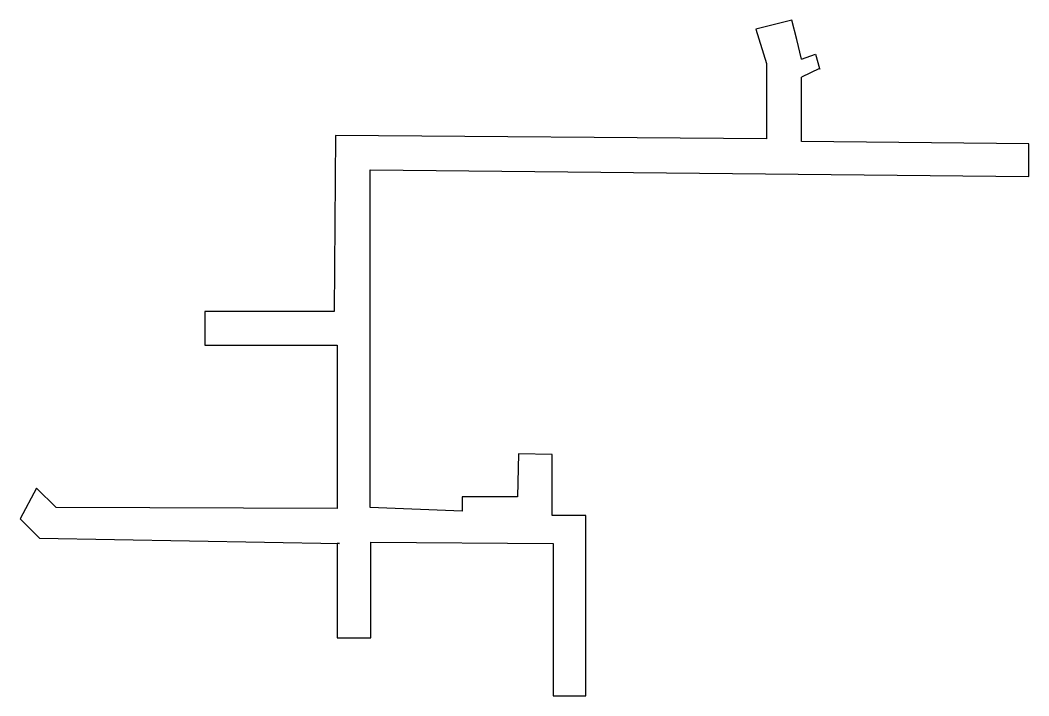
# Model space of a CAD drawing. Extents: x 88 to 231, y 108 to 204.
import ezdxf

# ---------------------------------------------------------------- set-up
doc = ezdxf.new("R2010")
doc.units = 0
doc.layers.add('Layer_1', color=7, linetype='CONTINUOUS')

msp = doc.modelspace()

# ---------------------------------------------------------------- linework, layer by layer
at = {"layer": 'Layer_1', "color": 7}
for points in [[(198.607398, 198.111698), (197.913255, 200.862801), (197.219113, 203.6139), (192.129094, 202.329507), (193.646391, 197.516421), (193.646391, 186.867014), (132.799703, 187.329929), (132.593187, 162.459025), (114.33729, 162.459025), (114.33729, 157.729613), (133.023717, 157.729613), (133.023717, 134.677704), (93.336006, 134.808901), (90.597109, 137.547902), (88.270893, 133.186301), (90.983788, 130.473508), (133.361994, 129.716695), (133.024809, 129.722791), (133.024809, 116.421407), (137.786006, 116.421407), (137.786006, 129.915196), (163.518887, 129.720601), (163.518887, 129.720612)], [(198.607398, 198.111698), (200.549614, 198.803106), (201.114482, 196.781622), (201.167568, 196.690388)], [(201.114482, 196.781622), (198.607398, 195.555154)], [(163.518887, 129.720612), (163.518887, 129.720612), (163.518887, 108.219298), (168.143307, 108.219298), (168.143307, 133.685513), (163.384512, 133.685513), (163.384512, 142.284508), (158.6387, 142.404102), (158.484818, 136.295224), (150.67961, 136.295224), (150.67961, 134.280829), (137.673184, 134.796695), (137.673184, 182.501316), (230.688199, 181.5376), (230.688199, 186.172428), (198.607398, 186.470102), (198.607398, 195.555154)]]:
    msp.add_lwpolyline(points, dxfattribs=at)

doc.saveas('drawing.dxf')
